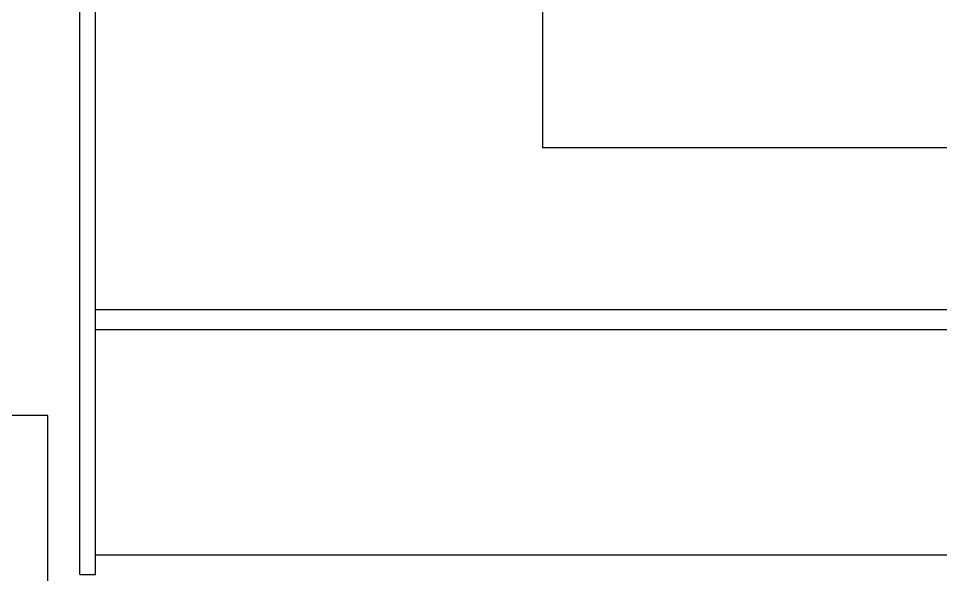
# Model space of a CAD drawing. Header units: millimetres. Extents: x -47382 to 204618, y -51045 to 127155.
# Drawn here: x 137634.3 to 137982.1, y 28060.9 to 28270.8 of the extents above; entities that cross this region are included whole.
import ezdxf

# ---------------------------------------------------------------- set-up
doc = ezdxf.new("R2010")
doc.units = ezdxf.units.MM
doc.header["$LTSCALE"] = 300
doc.header["$MEASUREMENT"] = 0
doc.layers.get('0').update_dxf_attribs({"linetype": 'CONTINUOUS'})
doc.layers.add('A-DETL-PEN8', color=8, linetype='CONTINUOUS')

# ---------------------------------------------------------------- blocks, each defined once
blk = doc.blocks.new('G$C69974227')
at = {"layer": 'A-DETL-PEN8'}
for p, q in [((2727.27, 3689.44, 51500), (2727.27, 4300.43, 51500)), ((2733.27, 3689.44, 51500), (2733.27, 4300.43, 51500)), ((2901.77, 3935.44, 51500), (2901.77, 3850.44, 51500)), ((2733.27, 3789.44, 51500), (5227.27, 3789.44, 51500)), ((2733.27, 3781.94, 51500), (5227.27, 3781.94, 51500)), ((2715.27, 3749.44, 51500), (2425.27, 3749.44, 51500)), ((2715.27, 3674.44, 51500), (2715.27, 3749.44, 51500)), ((2733.27, 3696.94, 51500), (4565.27, 3696.94, 51500)), ((2727.27, 3689.44, 51500), (2733.27, 3689.44, 51500))]:
    blk.add_line(p, q, dxfattribs=at)
at = {"layer": 'A-DETL-PEN8', "elevation": 51500}
blk.add_lwpolyline([(3891.77, 3850.44), (2901.77, 3850.44)], dxfattribs=at)

msp = doc.modelspace()

# ---------------------------------------------------------------- block references
msp.add_blockref('G$C69974227', (134930.17, 24371.45, -103000))

doc.saveas('drawing.dxf')
